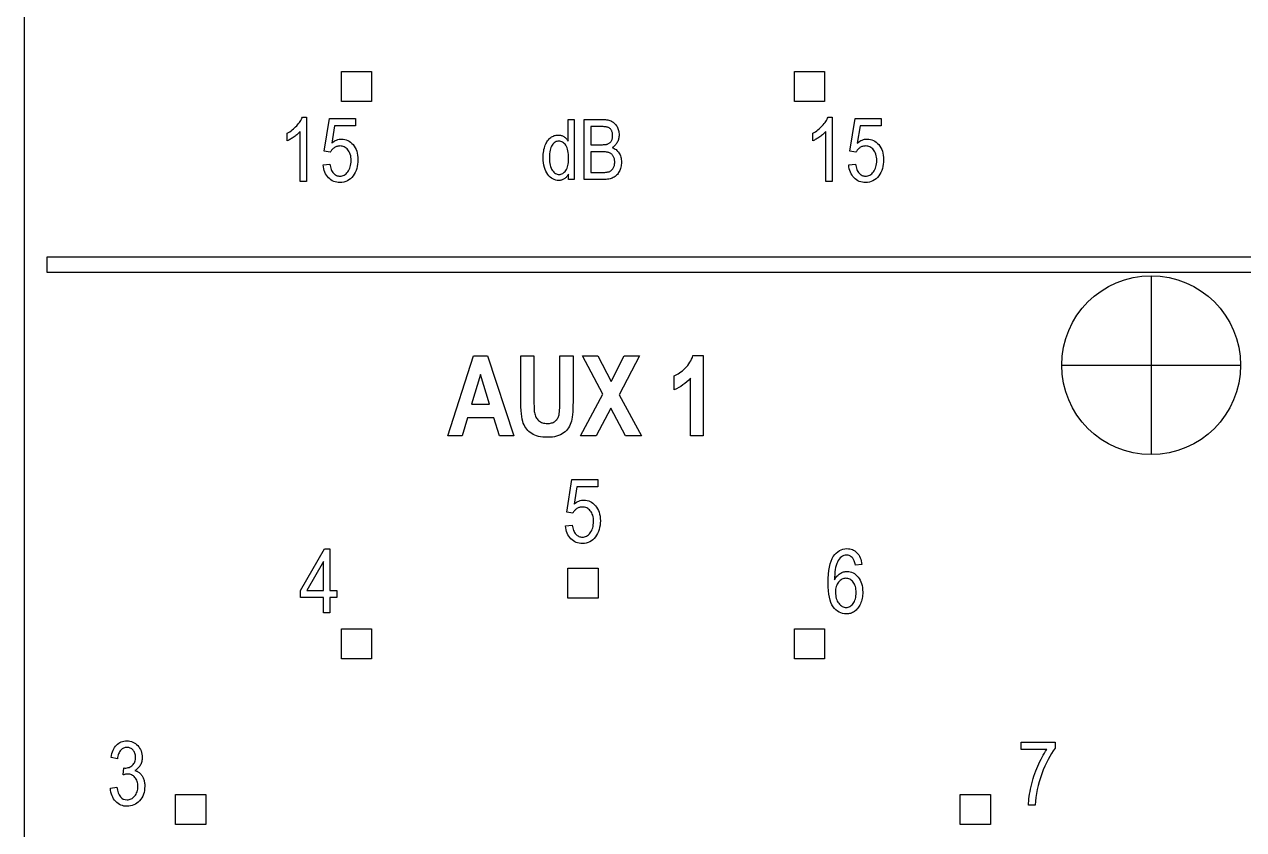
# Model space of a CAD drawing. Header units: millimetres. Extents: x 0 to 40, y 0 to 514.
# Drawn here: x 0 to 21.8, y 340.69 to 355.1 of the extents above; entities that cross this region are included whole.
import ezdxf

# ---------------------------------------------------------------- set-up
doc = ezdxf.new("R2010")
doc.units = ezdxf.units.MM
for name, color, linetype in [('LEGEND', 2, 'CONTINUOUS'), ('OUTLINE', 7, 'CONTINUOUS'), ('STUDS', 5, 'CONTINUOUS')]:
    doc.layers.add(name, color=color, linetype=linetype)

msp = doc.modelspace()

# ---------------------------------------------------------------- linework, layer by layer
at = {"layer": 'LEGEND'}
for points in [[(5.67, 354.2552), (6.21, 354.2552), (6.21, 353.7152), (5.67, 353.7152)], [(13.77, 354.2552), (14.31, 354.2552), (14.31, 353.7152), (13.77, 353.7152)], [(5.047, 352.2867), (4.9314, 352.2867), (4.9314, 353.1828), (4.921, 353.171), (4.9098, 353.1592), (4.8977, 353.1474), (4.8847, 353.1354), (4.8709, 353.1234), (4.8563, 353.1114), (4.8407, 353.0993), (4.8244, 353.0871), (4.8077, 353.0753), (4.7915, 353.0642), (4.7755, 353.0538), (4.7599, 353.0442), (4.7447, 353.0354), (4.7297, 353.0273), (4.7152, 353.0199), (4.7009, 353.0133), (4.7009, 353.1492), (4.7244, 353.1633), (4.7472, 353.1781), (4.7693, 353.1936), (4.7907, 353.2099), (4.8114, 353.227), (4.8314, 353.2449), (4.8507, 353.2635), (4.8693, 353.2828), (4.8869, 353.3025), (4.9031, 353.322), (4.918, 353.3414), (4.9315, 353.3607), (4.9437, 353.3799), (4.9545, 353.399), (4.9639, 353.4179), (4.972, 353.4367), (5.047, 353.4367)], [(5.3423, 352.5867), (5.4634, 352.5992), (5.4675, 352.5727), (5.4727, 352.548), (5.479, 352.525), (5.4864, 352.5038), (5.4949, 352.4843), (5.5045, 352.4666), (5.5153, 352.4506), (5.5271, 352.4363), (5.5398, 352.4238), (5.5529, 352.4129), (5.5666, 352.4037), (5.5807, 352.3962), (5.5954, 352.3903), (5.6105, 352.3861), (5.6262, 352.3836), (5.6423, 352.3828), (5.6625, 352.384), (5.6819, 352.3875), (5.7007, 352.3934), (5.7187, 352.4016), (5.736, 352.4122), (5.7526, 352.4252), (5.7686, 352.4405), (5.7838, 352.4582), (5.7977, 352.4779), (5.8097, 352.4993), (5.8199, 352.5225), (5.8283, 352.5473), (5.8348, 352.5739), (5.8394, 352.6023), (5.8422, 352.6323), (5.8431, 352.664), (5.8422, 352.6939), (5.8395, 352.7219), (5.8351, 352.7483), (5.8288, 352.7729), (5.8207, 352.7959), (5.8108, 352.8171), (5.7992, 352.8365), (5.7857, 352.8543), (5.7709, 352.8701), (5.7552, 352.8838), (5.7385, 352.8955), (5.721, 352.905), (5.7025, 352.9124), (5.6831, 352.9176), (5.6628, 352.9208), (5.6416, 352.9219), (5.6286, 352.9214), (5.6158, 352.92), (5.6032, 352.9177), (5.5909, 352.9145), (5.5787, 352.9104), (5.5668, 352.9054), (5.555, 352.8994), (5.5435, 352.8926), (5.5324, 352.8849), (5.5219, 352.8765), (5.5119, 352.8674), (5.5026, 352.8575), (5.4939, 352.8469), (5.4857, 352.8357), (5.4782, 352.8236), (5.4713, 352.8109), (5.3627, 352.8281), (5.4541, 353.4164), (5.9205, 353.4164), (5.9205, 353.282), (5.5463, 353.282), (5.4955, 352.9742), (5.5165, 352.9911), (5.5379, 353.0057), (5.5596, 353.018), (5.5816, 353.0281), (5.6039, 353.036), (5.6266, 353.0416), (5.6495, 353.045), (5.6728, 353.0461), (5.7018, 353.0445), (5.7299, 353.0398), (5.7569, 353.032), (5.7831, 353.021), (5.8082, 353.0069), (5.8324, 352.9896), (5.8556, 352.9692), (5.8779, 352.9457), (5.8983, 352.9195), (5.916, 352.8911), (5.931, 352.8606), (5.9432, 352.8278), (5.9528, 352.7929), (5.9596, 352.7558), (5.9636, 352.7165), (5.965, 352.675), (5.9636, 352.6337), (5.9596, 352.594), (5.9528, 352.5558), (5.9432, 352.519), (5.931, 352.4838), (5.916, 352.4501), (5.8983, 352.4178), (5.8779, 352.3871), (5.8552, 352.359), (5.8306, 352.3346), (5.8042, 352.314), (5.7758, 352.2972), (5.7457, 352.284), (5.7136, 352.2747), (5.6797, 352.269), (5.6439, 352.2672), (5.614, 352.2685), (5.5853, 352.2725), (5.5578, 352.2791), (5.5315, 352.2884), (5.5064, 352.3003), (5.4824, 352.3149), (5.4596, 352.3321), (5.438, 352.3519), (5.4182, 352.3742), (5.4006, 352.3984), (5.3852, 352.4247), (5.3721, 352.453), (5.3613, 352.4834), (5.3527, 352.5158), (5.3464, 352.5502), (5.3423, 352.5867)], [(9.7307, 352.3225), (9.7307, 352.4206), (9.7231, 352.407), (9.715, 352.3941), (9.7064, 352.3821), (9.6972, 352.3709), (9.6875, 352.3606), (9.6773, 352.3511), (9.6666, 352.3424), (9.6553, 352.3346), (9.6436, 352.3276), (9.6318, 352.3216), (9.6196, 352.3165), (9.6073, 352.3123), (9.5947, 352.3091), (9.5819, 352.3068), (9.5689, 352.3054), (9.5557, 352.3049), (9.528, 352.3066), (9.5012, 352.3116), (9.4754, 352.3199), (9.4505, 352.3316), (9.4266, 352.3465), (9.4036, 352.3649), (9.3816, 352.3865), (9.3605, 352.4115), (9.3412, 352.4395), (9.3244, 352.4702), (9.3103, 352.5036), (9.2987, 352.5398), (9.2897, 352.5786), (9.2832, 352.6202), (9.2794, 352.6644), (9.2781, 352.7114), (9.2787, 352.7439), (9.2804, 352.7752), (9.2832, 352.8052), (9.2872, 352.8339), (9.2924, 352.8614), (9.2987, 352.8876), (9.3061, 352.9126), (9.3147, 352.9363), (9.3242, 352.9586), (9.3346, 352.9794), (9.3456, 352.9988), (9.3575, 353.0166), (9.3701, 353.033), (9.3834, 353.0479), (9.3976, 353.0613), (9.4125, 353.0732), (9.428, 353.0837), (9.4439, 353.0928), (9.4603, 353.1005), (9.477, 353.1067), (9.4942, 353.1116), (9.5118, 353.1151), (9.5299, 353.1172), (9.5483, 353.1179), (9.5616, 353.1175), (9.5746, 353.1161), (9.5874, 353.1139), (9.5999, 353.1109), (9.6122, 353.1069), (9.6242, 353.102), (9.636, 353.0963), (9.6476, 353.0897), (9.6588, 353.0823), (9.6695, 353.0742), (9.6797, 353.0654), (9.6894, 353.0559), (9.6987, 353.0457), (9.7074, 353.0348), (9.7156, 353.0233), (9.7234, 353.011), (9.7234, 353.3962), (9.8318, 353.3962), (9.8318, 352.3225)], [(10.0127, 352.3225), (10.0127, 353.3962), (10.343, 353.3962), (10.3675, 353.3957), (10.3906, 353.3943), (10.4124, 353.3918), (10.4329, 353.3884), (10.4521, 353.3841), (10.4701, 353.3787), (10.4867, 353.3724), (10.502, 353.3651), (10.5163, 353.3568), (10.5299, 353.3474), (10.5429, 353.3369), (10.5552, 353.3253), (10.5669, 353.3126), (10.5779, 353.2988), (10.5882, 353.284), (10.5979, 353.2681), (10.6067, 353.2514), (10.6143, 353.2342), (10.6207, 353.2167), (10.6259, 353.1987), (10.63, 353.1802), (10.6329, 353.1613), (10.6347, 353.142), (10.6353, 353.1223), (10.6348, 353.104), (10.6332, 353.0862), (10.6307, 353.0689), (10.6272, 353.052), (10.6227, 353.0356), (10.6171, 353.0196), (10.6106, 353.0041), (10.603, 352.989), (10.5946, 352.9745), (10.5853, 352.9608), (10.5752, 352.9478), (10.5642, 352.9355), (10.5525, 352.924), (10.5399, 352.9132), (10.5265, 352.9031), (10.5122, 352.8938), (10.5309, 352.8862), (10.5486, 352.8774), (10.5653, 352.8674), (10.581, 352.8562), (10.5956, 352.8437), (10.6092, 352.83), (10.6218, 352.8151), (10.6334, 352.7989), (10.6438, 352.7817), (10.6528, 352.7635), (10.6604, 352.7443), (10.6667, 352.7241), (10.6715, 352.703), (10.675, 352.6809), (10.6771, 352.6578), (10.6777, 352.6338), (10.6771, 352.6098), (10.6752, 352.5866), (10.6721, 352.5641), (10.6678, 352.5423), (10.6622, 352.5213), (10.6553, 352.501), (10.6472, 352.4815), (10.6378, 352.4628), (10.6274, 352.445), (10.6162, 352.4285), (10.6041, 352.4132), (10.5912, 352.3992), (10.5775, 352.3865), (10.5629, 352.375), (10.5475, 352.3648), (10.5313, 352.3558), (10.5138, 352.348), (10.4948, 352.3412), (10.4743, 352.3355), (10.4522, 352.3308), (10.4285, 352.3272), (10.4033, 352.3246), (10.3765, 352.323), (10.3482, 352.3225)], [(10.1292, 352.9451), (10.3196, 352.9451), (10.3376, 352.9452), (10.3542, 352.9457), (10.3695, 352.9465), (10.3835, 352.9476), (10.3961, 352.9491), (10.4073, 352.9508), (10.4172, 352.9529), (10.4258, 352.9553), (10.4368, 352.9595), (10.4472, 352.9643), (10.4569, 352.9698), (10.466, 352.9759), (10.4744, 352.9827), (10.4822, 352.9901), (10.4893, 352.9982), (10.4957, 353.0069), (10.5015, 353.0164), (10.5065, 353.0267), (10.5107, 353.0378), (10.5141, 353.0497), (10.5168, 353.0624), (10.5187, 353.076), (10.5199, 353.0903), (10.5203, 353.1055), (10.5199, 353.1196), (10.5189, 353.1332), (10.5171, 353.1461), (10.5147, 353.1585), (10.5115, 353.1702), (10.5077, 353.1813), (10.5032, 353.1919), (10.4979, 353.2018), (10.4921, 353.211), (10.4858, 353.2195), (10.4791, 353.2273), (10.4719, 353.2343), (10.4643, 353.2405), (10.4562, 353.2461), (10.4476, 353.2508), (10.4386, 353.2549), (10.4284, 353.2583), (10.4164, 353.2613), (10.4026, 353.2638), (10.3869, 353.2659), (10.3693, 353.2675), (10.35, 353.2686), (10.3287, 353.2693), (10.3057, 353.2695), (10.1292, 353.2695)], [(14.447, 352.2867), (14.3314, 352.2867), (14.3314, 353.1828), (14.321, 353.171), (14.3098, 353.1592), (14.2977, 353.1474), (14.2847, 353.1354), (14.2709, 353.1234), (14.2563, 353.1114), (14.2407, 353.0993), (14.2244, 353.0871), (14.2077, 353.0753), (14.1915, 353.0642), (14.1755, 353.0538), (14.1599, 353.0442), (14.1447, 353.0354), (14.1297, 353.0273), (14.1152, 353.0199), (14.1009, 353.0133), (14.1009, 353.1492), (14.1244, 353.1633), (14.1472, 353.1781), (14.1693, 353.1936), (14.1907, 353.2099), (14.2114, 353.227), (14.2314, 353.2449), (14.2507, 353.2635), (14.2693, 353.2828), (14.2869, 353.3025), (14.3031, 353.322), (14.318, 353.3414), (14.3315, 353.3607), (14.3437, 353.3799), (14.3545, 353.399), (14.3639, 353.4179), (14.372, 353.4367), (14.447, 353.4367)], [(14.7423, 352.5867), (14.8634, 352.5992), (14.8675, 352.5727), (14.8727, 352.548), (14.879, 352.525), (14.8864, 352.5038), (14.8949, 352.4843), (14.9045, 352.4666), (14.9153, 352.4506), (14.9271, 352.4363), (14.9398, 352.4238), (14.9529, 352.4129), (14.9666, 352.4037), (14.9807, 352.3962), (14.9954, 352.3903), (15.0105, 352.3861), (15.0262, 352.3836), (15.0423, 352.3828), (15.0625, 352.384), (15.0819, 352.3875), (15.1007, 352.3934), (15.1187, 352.4016), (15.136, 352.4122), (15.1526, 352.4252), (15.1686, 352.4405), (15.1837, 352.4582), (15.1977, 352.4779), (15.2097, 352.4993), (15.2199, 352.5225), (15.2283, 352.5473), (15.2348, 352.5739), (15.2394, 352.6023), (15.2422, 352.6323), (15.2431, 352.664), (15.2422, 352.6939), (15.2395, 352.7219), (15.2351, 352.7483), (15.2288, 352.7729), (15.2207, 352.7959), (15.2108, 352.8171), (15.1992, 352.8365), (15.1857, 352.8543), (15.1709, 352.8701), (15.1552, 352.8838), (15.1385, 352.8955), (15.121, 352.905), (15.1025, 352.9124), (15.0831, 352.9176), (15.0628, 352.9208), (15.0416, 352.9219), (15.0286, 352.9214), (15.0158, 352.92), (15.0032, 352.9177), (14.9909, 352.9145), (14.9787, 352.9104), (14.9668, 352.9054), (14.955, 352.8994), (14.9435, 352.8926), (14.9324, 352.8849), (14.9219, 352.8765), (14.9119, 352.8674), (14.9026, 352.8575), (14.8939, 352.8469), (14.8857, 352.8357), (14.8782, 352.8236), (14.8712, 352.8109), (14.7627, 352.8281), (14.8541, 353.4164), (15.3205, 353.4164), (15.3205, 353.282), (14.9462, 353.282), (14.8955, 352.9742), (14.9165, 352.9911), (14.9379, 353.0057), (14.9596, 353.018), (14.9816, 353.0281), (15.0039, 353.036), (15.0266, 353.0416), (15.0495, 353.045), (15.0728, 353.0461), (15.1018, 353.0445), (15.1299, 353.0398), (15.1569, 353.032), (15.1831, 353.021), (15.2082, 353.0069), (15.2324, 352.9896), (15.2556, 352.9692), (15.2779, 352.9457), (15.2983, 352.9195), (15.316, 352.8911), (15.331, 352.8606), (15.3432, 352.8278), (15.3528, 352.7929), (15.3596, 352.7558), (15.3636, 352.7165), (15.365, 352.675), (15.3636, 352.6337), (15.3596, 352.594), (15.3528, 352.5558), (15.3432, 352.519), (15.331, 352.4838), (15.316, 352.4501), (15.2983, 352.4178), (15.2779, 352.3871), (15.2552, 352.359), (15.2306, 352.3346), (15.2042, 352.314), (15.1758, 352.2972), (15.1457, 352.284), (15.1136, 352.2747), (15.0797, 352.269), (15.0439, 352.2672), (15.014, 352.2685), (14.9853, 352.2725), (14.9578, 352.2791), (14.9315, 352.2884), (14.9064, 352.3003), (14.8824, 352.3149), (14.8596, 352.3321), (14.838, 352.3519), (14.8182, 352.3742), (14.8006, 352.3984), (14.7852, 352.4247), (14.7721, 352.453), (14.7613, 352.4834), (14.7527, 352.5158), (14.7464, 352.5502), (14.7423, 352.5867)], [(9.3887, 352.7107), (9.3895, 352.6742), (9.392, 352.6401), (9.396, 352.6084), (9.4018, 352.5792), (9.4091, 352.5524), (9.4181, 352.528), (9.4288, 352.5061), (9.441, 352.4866), (9.4544, 352.4694), (9.4683, 352.4545), (9.4827, 352.4419), (9.4977, 352.4316), (9.5132, 352.4236), (9.5293, 352.4179), (9.5459, 352.4145), (9.563, 352.4133), (9.5799, 352.4144), (9.5963, 352.4177), (9.6121, 352.4232), (9.6273, 352.4309), (9.6419, 352.4408), (9.656, 352.4529), (9.6695, 352.4671), (9.6824, 352.4836), (9.6942, 352.5023), (9.7045, 352.5233), (9.7132, 352.5465), (9.7203, 352.5719), (9.7258, 352.5996), (9.7298, 352.6295), (9.7321, 352.6616), (9.7329, 352.696), (9.7321, 352.7355), (9.7298, 352.7722), (9.7258, 352.8061), (9.7203, 352.8373), (9.7132, 352.8657), (9.7045, 352.8914), (9.6942, 352.9143), (9.6824, 352.9344), (9.6693, 352.952), (9.6555, 352.9673), (9.6408, 352.9802), (9.6253, 352.9907), (9.6089, 352.999), (9.5917, 353.0048), (9.5738, 353.0083), (9.5549, 353.0095), (9.5382, 353.0084), (9.5221, 353.005), (9.5065, 352.9994), (9.4916, 352.9915), (9.4772, 352.9813), (9.4635, 352.9689), (9.4503, 352.9543), (9.4378, 352.9374), (9.4263, 352.918), (9.4163, 352.8961), (9.4079, 352.8717), (9.4009, 352.8446), (9.3956, 352.815), (9.3917, 352.7828), (9.3894, 352.748), (9.3887, 352.7107)], [(10.1292, 352.4492), (10.3482, 352.4492), (10.3657, 352.4494), (10.382, 352.45), (10.3972, 352.4511), (10.4111, 352.4525), (10.4239, 352.4544), (10.4355, 352.4566), (10.4459, 352.4593), (10.4551, 352.4624), (10.4672, 352.4675), (10.4785, 352.4734), (10.4891, 352.4801), (10.4989, 352.4876), (10.508, 352.4958), (10.5164, 352.5048), (10.524, 352.5145), (10.5309, 352.525), (10.537, 352.5363), (10.5423, 352.5482), (10.5467, 352.5608), (10.5504, 352.5742), (10.5532, 352.5882), (10.5553, 352.6029), (10.5565, 352.6184), (10.5569, 352.6345), (10.5565, 352.6494), (10.5553, 352.6637), (10.5534, 352.6775), (10.5507, 352.6906), (10.5472, 352.7032), (10.5429, 352.7152), (10.5378, 352.7266), (10.532, 352.7374), (10.5255, 352.7476), (10.5185, 352.7571), (10.5109, 352.7658), (10.5028, 352.7739), (10.4941, 352.7812), (10.485, 352.7878), (10.4752, 352.7937), (10.465, 352.7989), (10.4537, 352.8035), (10.4409, 352.8074), (10.4266, 352.8108), (10.4109, 352.8135), (10.3936, 352.8156), (10.3748, 352.8171), (10.3545, 352.818), (10.3328, 352.8183), (10.1292, 352.8183)], [(0.41, 350.94), (39.89, 350.94), (39.89, 350.66), (0.41, 350.66)], [(8.7532, 347.7342), (8.4954, 347.7342), (8.3928, 348.0594), (7.9241, 348.0594), (7.8274, 347.7342), (7.5754, 347.7342), (8.0325, 349.1658), (8.2835, 349.1658)], [(8.8762, 349.1658), (9.1126, 349.1658), (9.1126, 348.3904), (9.1127, 348.3472), (9.1131, 348.308), (9.1138, 348.2726), (9.1148, 348.2413), (9.116, 348.2138), (9.1175, 348.1903), (9.1193, 348.1707), (9.1213, 348.1551), (9.1259, 348.1321), (9.1319, 348.1104), (9.1392, 348.0901), (9.1478, 348.0711), (9.1579, 348.0535), (9.1692, 348.0372), (9.182, 348.0222), (9.1961, 348.0086), (9.2114, 347.9965), (9.2279, 347.9859), (9.2457, 347.9771), (9.2645, 347.9698), (9.2846, 347.9641), (9.3058, 347.9601), (9.3282, 347.9576), (9.3518, 347.9568), (9.3719, 347.9574), (9.3909, 347.9591), (9.4091, 347.962), (9.4263, 347.966), (9.4425, 347.9711), (9.4578, 347.9774), (9.4722, 347.9849), (9.4856, 347.9935), (9.498, 348.0031), (9.5094, 348.0135), (9.5198, 348.0249), (9.5292, 348.0372), (9.5375, 348.0503), (9.5448, 348.0643), (9.5511, 348.0792), (9.5564, 348.095), (9.5609, 348.1136), (9.5647, 348.1368), (9.568, 348.1647), (9.5707, 348.1972), (9.5728, 348.2344), (9.5743, 348.2762), (9.5752, 348.3227), (9.5754, 348.3738), (9.5754, 349.1658), (9.8128, 349.1658), (9.8128, 348.4139), (9.8123, 348.3443), (9.8108, 348.2798), (9.8084, 348.2203), (9.8051, 348.1657), (9.8007, 348.1161), (9.7955, 348.0716), (9.7892, 348.032), (9.782, 347.9974), (9.7731, 347.966), (9.7618, 347.9362), (9.7481, 347.9079), (9.7319, 347.8812), (9.7134, 347.8559), (9.6925, 347.8322), (9.6691, 347.81), (9.6433, 347.7894), (9.6153, 347.7707), (9.5851, 347.7545), (9.5527, 347.7409), (9.5182, 347.7297), (9.4815, 347.721), (9.4427, 347.7147), (9.4018, 347.711), (9.3587, 347.7098), (9.314, 347.7108), (9.2719, 347.7139), (9.2323, 347.719), (9.1952, 347.7262), (9.1606, 347.7355), (9.1286, 347.7468), (9.099, 347.7602), (9.072, 347.7757), (9.0472, 347.793), (9.0241, 347.812), (9.0027, 347.8327), (8.9832, 347.855), (8.9654, 347.8791), (8.9494, 347.9048), (8.9351, 347.9322), (8.9226, 347.9612), (8.9117, 347.9943), (8.9023, 348.0336), (8.8944, 348.0793), (8.8878, 348.1313), (8.8828, 348.1895), (8.8791, 348.2541), (8.877, 348.325), (8.8762, 348.4021)], [(9.9436, 347.7342), (10.345, 348.4812), (9.9807, 349.1658), (10.2581, 349.1658), (10.4934, 348.7059), (10.7239, 349.1658), (10.9983, 349.1658), (10.634, 348.4705), (11.0354, 347.7342), (10.7493, 347.7342), (10.4885, 348.2293), (10.2278, 347.7342)], [(12.1379, 347.7342), (11.9133, 347.7342), (11.9133, 348.7684), (11.8812, 348.7341), (11.8479, 348.7023), (11.8134, 348.6727), (11.7776, 348.6456), (11.7406, 348.6207), (11.7024, 348.5983), (11.663, 348.5781), (11.6223, 348.5604), (11.6223, 348.8094), (11.6459, 348.8198), (11.6696, 348.8322), (11.6936, 348.8464), (11.7178, 348.8625), (11.7422, 348.8804), (11.7668, 348.9003), (11.7916, 348.922), (11.8167, 348.9456), (11.8408, 348.9706), (11.8631, 348.9965), (11.8834, 349.0234), (11.9019, 349.0512), (11.9184, 349.0799), (11.9329, 349.1096), (11.9456, 349.1402), (11.9563, 349.1717), (12.1379, 349.1717)], [(8.3167, 348.3006), (8.1555, 348.8318), (7.9963, 348.3006)], [(9.6775, 346.1273), (9.7986, 346.1398), (9.8027, 346.1134), (9.8078, 346.0886), (9.8141, 346.0657), (9.8215, 346.0444), (9.8301, 346.0249), (9.8397, 346.0072), (9.8504, 345.9912), (9.8623, 345.977), (9.8749, 345.9644), (9.8881, 345.9535), (9.9017, 345.9443), (9.9159, 345.9368), (9.9305, 345.931), (9.9457, 345.9268), (9.9613, 345.9243), (9.9775, 345.9234), (9.9977, 345.9246), (10.0171, 345.9281), (10.0358, 345.934), (10.0539, 345.9423), (10.0712, 345.9529), (10.0878, 345.9658), (10.1037, 345.9812), (10.1189, 345.9988), (10.1328, 346.0185), (10.1449, 346.04), (10.1551, 346.0631), (10.1634, 346.088), (10.1699, 346.1146), (10.1746, 346.1429), (10.1774, 346.1729), (10.1783, 346.2047), (10.1774, 346.2345), (10.1747, 346.2626), (10.1702, 346.2889), (10.1639, 346.3136), (10.1559, 346.3365), (10.146, 346.3577), (10.1343, 346.3772), (10.1209, 346.3949), (10.106, 346.4108), (10.0903, 346.4245), (10.0737, 346.4361), (10.0561, 346.4456), (10.0376, 346.453), (10.0182, 346.4583), (9.9979, 346.4614), (9.9767, 346.4625), (9.9637, 346.462), (9.951, 346.4607), (9.9384, 346.4584), (9.926, 346.4552), (9.9139, 346.4511), (9.9019, 346.446), (9.8902, 346.4401), (9.8787, 346.4332), (9.8675, 346.4255), (9.857, 346.4171), (9.8471, 346.408), (9.8378, 346.3981), (9.829, 346.3876), (9.8209, 346.3763), (9.8133, 346.3643), (9.8064, 346.3516), (9.6978, 346.3687), (9.7892, 346.957), (10.2556, 346.957), (10.2556, 346.8227), (9.8814, 346.8227), (9.8306, 346.5148), (9.8517, 346.5317), (9.8731, 346.5463), (9.8947, 346.5586), (9.9168, 346.5688), (9.9391, 346.5766), (9.9617, 346.5822), (9.9847, 346.5856), (10.008, 346.5867), (10.037, 346.5852), (10.065, 346.5804), (10.0921, 346.5726), (10.1182, 346.5616), (10.1434, 346.5475), (10.1676, 346.5302), (10.1908, 346.5099), (10.213, 346.4863), (10.2335, 346.4601), (10.2512, 346.4318), (10.2661, 346.4012), (10.2784, 346.3685), (10.2879, 346.3335), (10.2947, 346.2964), (10.2988, 346.2571), (10.3002, 346.2156), (10.2988, 346.1744), (10.2947, 346.1346), (10.2879, 346.0964), (10.2784, 346.0597), (10.2661, 346.0244), (10.2512, 345.9907), (10.2335, 345.9585), (10.213, 345.9277), (10.1903, 345.8996), (10.1658, 345.8753), (10.1393, 345.8547), (10.111, 345.8378), (10.0808, 345.8247), (10.0488, 345.8153), (10.0148, 345.8097), (9.9791, 345.8078), (9.9492, 345.8091), (9.9205, 345.8131), (9.893, 345.8197), (9.8667, 345.829), (9.8415, 345.8409), (9.8176, 345.8555), (9.7948, 345.8727), (9.7732, 345.8926), (9.7533, 345.9148), (9.7357, 345.939), (9.7204, 345.9653), (9.7073, 345.9937), (9.6965, 346.024), (9.6879, 346.0564), (9.6816, 346.0909), (9.6775, 346.1273)], [(5.347, 344.568), (5.347, 344.8422), (4.94, 344.8422), (4.94, 344.9711), (5.3689, 345.7133), (5.4627, 345.7133), (5.4627, 344.9711), (5.59, 344.9711), (5.59, 344.8422), (5.4627, 344.8422), (5.4627, 344.568)], [(14.9759, 345.4328), (14.8611, 345.4219), (14.8567, 345.4432), (14.8519, 345.4629), (14.8466, 345.481), (14.8408, 345.4975), (14.8345, 345.5124), (14.8277, 345.5257), (14.8204, 345.5375), (14.8127, 345.5477), (14.8008, 345.5605), (14.7884, 345.5716), (14.7754, 345.581), (14.7619, 345.5887), (14.7477, 345.5947), (14.733, 345.5989), (14.7176, 345.6015), (14.7017, 345.6024), (14.6771, 345.6004), (14.6538, 345.5945), (14.6317, 345.5848), (14.6109, 345.5711), (14.5913, 345.5535), (14.573, 345.532), (14.5559, 345.5067), (14.54, 345.4774), (14.5277, 345.4488), (14.5171, 345.417), (14.508, 345.382), (14.5005, 345.3438), (14.4947, 345.3023), (14.4905, 345.2576), (14.4879, 345.2097), (14.4869, 345.1586), (14.4972, 345.1768), (14.5081, 345.1938), (14.5196, 345.2097), (14.5318, 345.2245), (14.5446, 345.2382), (14.5581, 345.2507), (14.5722, 345.262), (14.5869, 345.2723), (14.602, 345.2813), (14.6174, 345.2892), (14.633, 345.2958), (14.6488, 345.3013), (14.6648, 345.3055), (14.6811, 345.3085), (14.6975, 345.3103), (14.7142, 345.311), (14.7417, 345.3094), (14.7683, 345.3046), (14.794, 345.2967), (14.8188, 345.2857), (14.8427, 345.2714), (14.8658, 345.254), (14.8879, 345.2335), (14.9091, 345.2098), (14.9286, 345.1834), (14.9455, 345.1549), (14.9598, 345.1243), (14.9715, 345.0915), (14.9806, 345.0566), (14.9871, 345.0196), (14.991, 344.9804), (14.9923, 344.9391), (14.9917, 344.9107), (14.9897, 344.883), (14.9865, 344.856), (14.9819, 344.8296), (14.976, 344.8039), (14.9688, 344.7789), (14.9603, 344.7545), (14.9505, 344.7309), (14.9397, 344.7083), (14.9282, 344.6872), (14.9158, 344.6677), (14.9028, 344.6497), (14.889, 344.6332), (14.8744, 344.6183), (14.8592, 344.6049), (14.8431, 344.593), (14.8265, 344.5825), (14.8095, 344.5735), (14.792, 344.5658), (14.7742, 344.5596), (14.7559, 344.5547), (14.7372, 344.5512), (14.7181, 344.5491), (14.6986, 344.5485), (14.6638, 344.5505), (14.6306, 344.5565), (14.599, 344.5665), (14.5689, 344.5805), (14.5404, 344.5985), (14.5134, 344.6205), (14.488, 344.6465), (14.4642, 344.6766), (14.4426, 344.7113), (14.4239, 344.7513), (14.408, 344.7967), (14.3951, 344.8475), (14.385, 344.9036), (14.3778, 344.965), (14.3735, 345.0318), (14.372, 345.1039), (14.3735, 345.1839), (14.3779, 345.258), (14.3853, 345.3261), (14.3957, 345.3882), (14.409, 345.4443), (14.4252, 345.4945), (14.4444, 345.5387), (14.4666, 345.577), (14.491, 345.61), (14.5171, 345.6387), (14.5449, 345.6629), (14.5744, 345.6827), (14.6055, 345.6982), (14.6382, 345.7092), (14.6727, 345.7158), (14.7087, 345.718), (14.735, 345.7168), (14.7601, 345.7134), (14.7841, 345.7077), (14.8071, 345.6997), (14.829, 345.6894), (14.8497, 345.6769), (14.8694, 345.6621), (14.888, 345.6449), (14.9052, 345.6256), (14.9206, 345.6043), (14.9343, 345.5809), (14.9462, 345.5554), (14.9563, 345.5278), (14.9646, 345.4982), (14.9711, 345.4666), (14.9759, 345.4328)], [(5.347, 344.9711), (5.347, 345.4875), (5.0533, 344.9711)], [(9.72, 345.37), (10.26, 345.37), (10.26, 344.83), (9.72, 344.83)], [(14.5048, 344.9391), (14.5058, 344.9088), (14.5085, 344.88), (14.5131, 344.8528), (14.5195, 344.8271), (14.5277, 344.8029), (14.5378, 344.7802), (14.5497, 344.7591), (14.5634, 344.7395), (14.5784, 344.7218), (14.5939, 344.7065), (14.61, 344.6935), (14.6267, 344.6829), (14.644, 344.6747), (14.6619, 344.6688), (14.6803, 344.6653), (14.6994, 344.6641), (14.7161, 344.6652), (14.7325, 344.6685), (14.7483, 344.6741), (14.7637, 344.6818), (14.7787, 344.6918), (14.7932, 344.7041), (14.8073, 344.7185), (14.8209, 344.7352), (14.8334, 344.7538), (14.8443, 344.774), (14.8535, 344.796), (14.861, 344.8195), (14.8668, 344.8448), (14.871, 344.8717), (14.8735, 344.9003), (14.8744, 344.9305), (14.8735, 344.9601), (14.8711, 344.988), (14.8669, 345.0142), (14.8611, 345.0387), (14.8536, 345.0615), (14.8445, 345.0825), (14.8337, 345.1019), (14.8212, 345.1195), (14.8076, 345.1353), (14.7932, 345.1489), (14.7781, 345.1605), (14.7623, 345.1699), (14.7457, 345.1773), (14.7284, 345.1825), (14.7103, 345.1857), (14.6916, 345.1867), (14.6731, 345.1857), (14.6553, 345.1826), (14.638, 345.1773), (14.6213, 345.17), (14.6053, 345.1606), (14.5898, 345.1492), (14.575, 345.1356), (14.5607, 345.1199), (14.5476, 345.1025), (14.5363, 345.0836), (14.5267, 345.0632), (14.5188, 345.0413), (14.5127, 345.018), (14.5083, 344.9932), (14.5057, 344.9669), (14.5048, 344.9391)], [(5.67, 344.2848), (6.21, 344.2848), (6.21, 343.7448), (5.67, 343.7448)], [(13.77, 344.2848), (14.31, 344.2848), (14.31, 343.7448), (13.77, 343.7448)], [(1.5376, 341.4297), (1.6533, 341.4484), (1.664, 341.3957), (1.6781, 341.35), (1.6957, 341.3113), (1.7167, 341.2797), (1.7412, 341.2551), (1.7691, 341.2375), (1.8005, 341.227), (1.8353, 341.2234), (1.8547, 341.2245), (1.8734, 341.2276), (1.8915, 341.2328), (1.9089, 341.2401), (1.9257, 341.2495), (1.9418, 341.261), (1.9572, 341.2746), (1.972, 341.2902), (1.9856, 341.3076), (1.9973, 341.3261), (2.0072, 341.3459), (2.0154, 341.3669), (2.0217, 341.3891), (2.0262, 341.4126), (2.0289, 341.4373), (2.0298, 341.4633), (2.029, 341.4877), (2.0265, 341.5108), (2.0224, 341.5328), (2.0165, 341.5535), (2.0091, 341.573), (1.9999, 341.5913), (1.9892, 341.6084), (1.9767, 341.6242), (1.963, 341.6385), (1.9486, 341.6509), (1.9335, 341.6614), (1.9175, 341.6699), (1.9008, 341.6766), (1.8834, 341.6813), (1.8652, 341.6842), (1.8462, 341.6852), (1.8378, 341.6849), (1.8289, 341.6842), (1.8194, 341.683), (1.8095, 341.6812), (1.7991, 341.6791), (1.7882, 341.6764), (1.7769, 341.6732), (1.765, 341.6695), (1.7783, 341.793), (1.7962, 341.7914), (1.817, 341.7922), (1.8368, 341.7947), (1.8556, 341.7988), (1.8734, 341.8045), (1.8902, 341.8119), (1.906, 341.8208), (1.9207, 341.8315), (1.9345, 341.8438), (1.947, 341.8574), (1.9578, 341.8721), (1.9669, 341.888), (1.9744, 341.9049), (1.9802, 341.9229), (1.9843, 341.942), (1.9868, 341.9623), (1.9876, 341.9836), (1.9869, 342.0032), (1.9849, 342.0219), (1.9814, 342.0395), (1.9765, 342.0562), (1.9702, 342.0718), (1.9626, 342.0865), (1.9535, 342.1002), (1.9431, 342.1129), (1.9317, 342.1243), (1.9196, 342.1343), (1.907, 342.1426), (1.8937, 342.1495), (1.8798, 342.1549), (1.8653, 342.1587), (1.8502, 342.161), (1.8345, 342.1617), (1.8182, 342.1609), (1.8026, 342.1585), (1.7876, 342.1545), (1.7733, 342.1489), (1.7596, 342.1417), (1.7466, 342.1329), (1.7342, 342.1225), (1.7224, 342.1105), (1.7115, 342.0969), (1.7016, 342.0817), (1.6928, 342.0648), (1.685, 342.0462), (1.6782, 342.026), (1.6725, 342.0041), (1.6678, 341.9806), (1.6642, 341.9555), (1.5494, 341.9805), (1.5557, 342.0161), (1.5637, 342.0494), (1.5735, 342.0805), (1.5849, 342.1094), (1.5981, 342.136), (1.6129, 342.1604), (1.6295, 342.1825), (1.6478, 342.2023), (1.6674, 342.2199), (1.6881, 342.2352), (1.7097, 342.248), (1.7324, 342.2586), (1.756, 342.2668), (1.7807, 342.2727), (1.8063, 342.2762), (1.833, 342.2773), (1.8609, 342.276), (1.8878, 342.2721), (1.9137, 342.2655), (1.9384, 342.2563), (1.9621, 342.2444), (1.9847, 342.2299), (2.0062, 342.2127), (2.0267, 342.193), (2.0454, 342.1712), (2.0616, 342.148), (2.0753, 342.1235), (2.0865, 342.0977), (2.0952, 342.0704), (2.1014, 342.0418), (2.1051, 342.0118), (2.1064, 341.9805), (2.1059, 341.9612), (2.1043, 341.9425), (2.1016, 341.9244), (2.0979, 341.9068), (2.0931, 341.8898), (2.0873, 341.8734), (2.0804, 341.8575), (2.0724, 341.8422), (2.0635, 341.8276), (2.0537, 341.8137), (2.0431, 341.8007), (2.0317, 341.7885), (2.0194, 341.7771), (2.0063, 341.7665), (1.9923, 341.7567), (1.9775, 341.7477), (1.9912, 341.7434), (2.0044, 341.7386), (2.0169, 341.7331), (2.0289, 341.727), (2.0402, 341.7202), (2.0509, 341.7128), (2.061, 341.7048), (2.0705, 341.6961), (2.0794, 341.6867), (2.0879, 341.6766), (2.096, 341.6657), (2.1037, 341.6541), (2.1109, 341.6417), (2.1176, 341.6286), (2.1239, 341.6147), (2.1298, 341.6), (2.1351, 341.5847), (2.1397, 341.569), (2.1436, 341.5529), (2.1468, 341.5363), (2.1493, 341.5193), (2.1511, 341.5019), (2.1521, 341.484), (2.1525, 341.4656), (2.151, 341.4271), (2.1467, 341.3903), (2.1394, 341.3553), (2.1292, 341.3222), (2.1162, 341.2908), (2.1002, 341.2612), (2.0813, 341.2334), (2.0595, 341.2074), (2.0357, 341.1839), (2.0107, 341.1635), (1.9846, 341.1462), (1.9574, 341.1321), (1.929, 341.1211), (1.8994, 341.1133), (1.8687, 341.1086), (1.8369, 341.107), (1.8074, 341.1084), (1.779, 341.1125), (1.7518, 341.1193), (1.7257, 341.1289), (1.7008, 341.1412), (1.677, 341.1562), (1.6544, 341.174), (1.633, 341.1945), (1.6132, 341.2173), (1.5957, 341.242), (1.5804, 341.2686), (1.5673, 341.2971), (1.5565, 341.3274), (1.548, 341.3596), (1.5417, 341.3937), (1.5376, 341.4297)], [(17.826, 342.1227), (17.826, 342.2578), (18.4338, 342.2578), (18.4338, 342.1484), (18.4003, 342.1026), (18.3678, 342.0535), (18.3364, 342.001), (18.306, 341.9452), (18.2767, 341.8861), (18.2483, 341.8236), (18.221, 341.7578), (18.1947, 341.6887), (18.1703, 341.618), (18.1486, 341.5474), (18.1297, 341.477), (18.1135, 341.4067), (18.1, 341.3367), (18.0892, 341.2667), (18.0812, 341.197), (18.076, 341.1273), (17.9572, 341.1273), (17.9584, 341.164), (17.9609, 341.2022), (17.9647, 341.2419), (17.9698, 341.283), (17.9762, 341.3256), (17.9838, 341.3698), (17.9927, 341.4154), (18.0029, 341.4625), (18.0143, 341.5101), (18.0266, 341.5571), (18.04, 341.6035), (18.0544, 341.6494), (18.0698, 341.6947), (18.0862, 341.7395), (18.1036, 341.7837), (18.122, 341.8273), (18.1412, 341.8699), (18.1607, 341.9108), (18.1805, 341.9502), (18.2008, 341.9879), (18.2213, 342.024), (18.2423, 342.0585), (18.2636, 342.0914), (18.2853, 342.1227)], [(2.7052, 341.32), (3.2452, 341.32), (3.2452, 340.78), (2.7052, 340.78)], [(16.7348, 341.32), (17.2748, 341.32), (17.2748, 340.78), (16.7348, 340.78)]]:
    msp.add_lwpolyline(points, close=True, dxfattribs=at)
at = {"layer": 'OUTLINE'}
msp.add_lwpolyline([(0, 514), (40.3, 514), (40.3, 0), (0, 0)], close=True, dxfattribs=at)
at = {"layer": 'STUDS'}
for p, q in [((20.15, 350.6), (20.15, 347.4)), ((18.55, 349), (21.75, 349))]:
    msp.add_line(p, q, dxfattribs=at)
msp.add_circle((20.15, 349), 1.6, dxfattribs=at)

doc.saveas('drawing.dxf')
